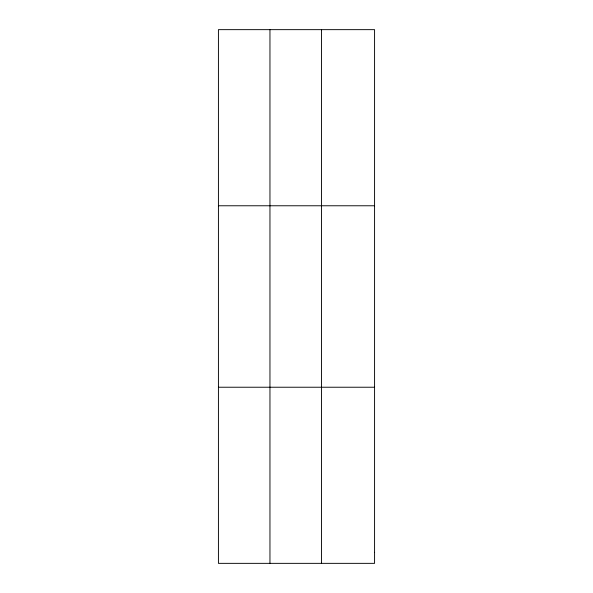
<?xml version="1.0" encoding="UTF-8"?>
<svg xmlns="http://www.w3.org/2000/svg" width="593" height="593" viewBox="0 0 593 593"><rect width="100%" height="100%" fill="white"/><g stroke="black" fill="none" stroke-linecap="round" stroke-linejoin="round"><path stroke-width="0.89" d="M269.956 563.35L269.956 29.65M321.488 563.35L321.488 29.65M218.424 205.771L374.576 205.771M218.424 387.229L374.576 387.229M374.576 552.342L374.576 563.35L218.424 563.35L218.424 29.65L374.576 29.65L374.576 552.342"/></g></svg>
